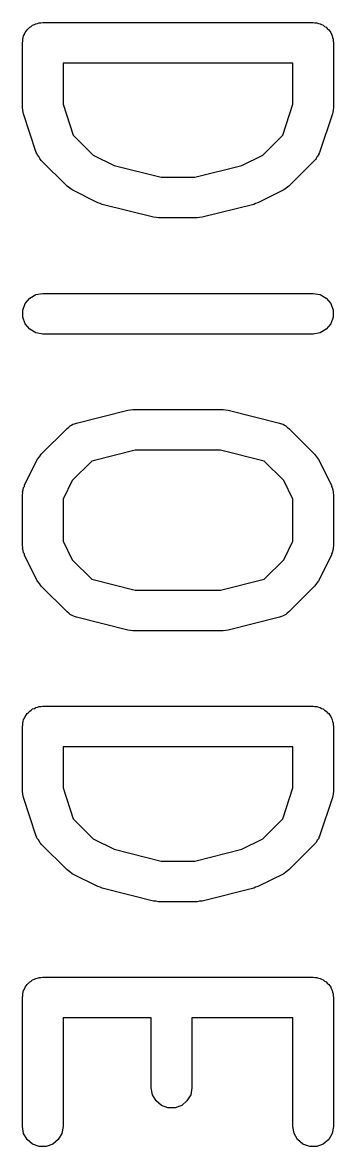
# Model space of a CAD drawing. Extents: x 26 to 276, y -105 to -8.
# Drawn here: x 101.819 to 102.969, y -61.512 to -57.363 of the extents above; entities that cross this region are included whole.
import ezdxf

# ---------------------------------------------------------------- set-up
doc = ezdxf.new("R2010")
doc.units = 0
doc.header["$MEASUREMENT"] = 0
doc.layers.add('BLACK', color=7, linetype='CONTINUOUS')

msp = doc.modelspace()

# ---------------------------------------------------------------- linework, layer by layer
at = {"layer": 'Black'}
for p, q in [((101.846, -57.3809), (101.851, -57.3776)), ((101.851, -57.3776), (101.856, -57.3734)), ((101.856, -57.3734), (101.863, -57.3711)), ((101.863, -57.3711), (101.868, -57.3679)), ((101.868, -57.3679), (101.875, -57.3667)), ((101.875, -57.3667), (101.881, -57.3645)), ((101.881, -57.3645), (101.887, -57.3645)), ((101.887, -57.3645), (101.894, -57.3633)), ((101.894, -57.3633), (102.894, -57.3633)), ((102.894, -57.3633), (102.9, -57.3645)), ((102.9, -57.3645), (102.907, -57.3645)), ((102.907, -57.3645), (102.913, -57.3667)), ((102.913, -57.3667), (102.919, -57.3679)), ((102.919, -57.3679), (102.925, -57.3711)), ((102.925, -57.3711), (102.931, -57.3734)), ((102.931, -57.3734), (102.936, -57.3776)), ((102.936, -57.3776), (102.942, -57.3809)), ((101.82, -57.4253), (101.822, -57.4191)), ((101.822, -57.4191), (101.823, -57.4127)), ((101.823, -57.4127), (101.827, -57.407)), ((101.827, -57.407), (101.829, -57.4008)), ((101.829, -57.4008), (101.833, -57.3958)), ((101.833, -57.3958), (101.836, -57.3901)), ((101.836, -57.3901), (101.841, -57.3859)), ((101.841, -57.3859), (101.846, -57.3809)), ((102.942, -57.3809), (102.946, -57.3859)), ((102.946, -57.3859), (102.951, -57.3901)), ((102.951, -57.3901), (102.955, -57.3958)), ((102.955, -57.3958), (102.959, -57.4008)), ((102.959, -57.4008), (102.961, -57.407)), ((102.961, -57.407), (102.964, -57.4127)), ((102.964, -57.4127), (102.965, -57.4191)), ((102.965, -57.4191), (102.968, -57.4253)), ((101.819, -57.4383), (101.82, -57.4319)), ((101.819, -57.6764), (101.819, -57.4383)), ((101.82, -57.4319), (101.82, -57.4253)), ((102.968, -57.4253), (102.968, -57.4319)), ((102.968, -57.4319), (102.969, -57.4383)), ((102.969, -57.4383), (102.969, -57.6764)), ((101.969, -57.5133), (101.969, -57.6643)), ((102.819, -57.5133), (101.969, -57.5133)), ((102.819, -57.6643), (102.819, -57.5133)), ((101.969, -57.6643), (102.007, -57.7788)), ((102.781, -57.7788), (102.819, -57.6643)), ((101.821, -57.6883), (101.819, -57.6764)), ((101.823, -57.7001), (101.821, -57.6883)), ((101.87, -57.843), (101.823, -57.7001)), ((102.965, -57.7001), (102.917, -57.843)), ((102.967, -57.6883), (102.965, -57.7001)), ((102.969, -57.6764), (102.967, -57.6883)), ((102.007, -57.7788), (102.081, -57.8529)), ((102.707, -57.8529), (102.781, -57.7788)), ((101.872, -57.8468), (101.87, -57.843)), ((101.873, -57.851), (101.872, -57.8468)), ((101.879, -57.8582), (101.873, -57.851)), ((101.883, -57.8659), (101.879, -57.8582)), ((101.886, -57.8688), (101.883, -57.8659)), ((101.888, -57.8723), (101.886, -57.8688)), ((101.984, -57.9676), (101.888, -57.8723)), ((102.081, -57.8529), (102.158, -57.8914)), ((102.63, -57.8914), (102.707, -57.8529)), ((102.899, -57.8723), (102.804, -57.9676)), ((102.902, -57.8688), (102.899, -57.8723)), ((102.905, -57.8659), (102.902, -57.8688)), ((102.909, -57.8582), (102.905, -57.8659)), ((102.914, -57.851), (102.909, -57.8582)), ((102.915, -57.8468), (102.914, -57.851)), ((102.917, -57.843), (102.915, -57.8468)), ((102.158, -57.8914), (102.332, -57.9348)), ((102.456, -57.9348), (102.63, -57.8914)), ((102.332, -57.9348), (102.456, -57.9348)), ((101.994, -57.9744), (101.984, -57.9676)), ((102.003, -57.9816), (101.994, -57.9744)), ((102.098, -58.0292), (102.003, -57.9816)), ((102.785, -57.9816), (102.689, -58.0292)), ((102.794, -57.9744), (102.785, -57.9816)), ((102.804, -57.9676), (102.794, -57.9744)), ((102.106, -58.0316), (102.098, -58.0292)), ((102.114, -58.0349), (102.106, -58.0316)), ((102.304, -58.0825), (102.114, -58.0349)), ((102.674, -58.0349), (102.483, -58.0825)), ((102.681, -58.0316), (102.674, -58.0349)), ((102.689, -58.0292), (102.681, -58.0316)), ((102.313, -58.0832), (102.304, -58.0825)), ((102.322, -58.0848), (102.313, -58.0832)), ((102.474, -58.0832), (102.465, -58.0848)), ((102.483, -58.0825), (102.474, -58.0832)), ((102.465, -58.0848), (102.322, -58.0848)), ((101.846, -58.3809), (101.868, -58.3679)), ((101.868, -58.3679), (101.894, -58.3633)), ((101.894, -58.3633), (102.894, -58.3633)), ((102.894, -58.3633), (102.919, -58.3679)), ((102.919, -58.3679), (102.942, -58.3809)), ((101.82, -58.4253), (101.829, -58.4008)), ((101.829, -58.4008), (101.846, -58.3809)), ((102.942, -58.3809), (102.959, -58.4008)), ((102.959, -58.4008), (102.968, -58.4253)), ((101.82, -58.4514), (101.82, -58.4253)), ((101.829, -58.4758), (101.82, -58.4514)), ((102.968, -58.4514), (102.959, -58.4758)), ((102.968, -58.4253), (102.968, -58.4514)), ((101.846, -58.4958), (101.829, -58.4758)), ((101.868, -58.5088), (101.846, -58.4958)), ((102.942, -58.4958), (102.919, -58.5088)), ((102.959, -58.4758), (102.942, -58.4958)), ((101.894, -58.5133), (101.868, -58.5088)), ((102.894, -58.5133), (101.894, -58.5133)), ((102.919, -58.5088), (102.894, -58.5133)), ((102.019, -58.8418), (102.209, -58.7941)), ((102.209, -58.7941), (102.218, -58.7935)), ((102.218, -58.7935), (102.227, -58.7919)), ((102.227, -58.7919), (102.561, -58.7919)), ((102.561, -58.7919), (102.57, -58.7935)), ((102.57, -58.7935), (102.579, -58.7941)), ((102.579, -58.7941), (102.769, -58.8418)), ((101.888, -58.9567), (101.984, -58.8615)), ((101.984, -58.8615), (101.99, -58.8574)), ((101.99, -58.8574), (101.995, -58.8524)), ((101.995, -58.8524), (102, -58.85)), ((102, -58.85), (102.005, -58.8465)), ((102.005, -58.8465), (102.012, -58.8447)), ((102.012, -58.8447), (102.019, -58.8418)), ((102.769, -58.8418), (102.776, -58.8447)), ((102.776, -58.8447), (102.783, -58.8465)), ((102.783, -58.8465), (102.788, -58.85)), ((102.788, -58.85), (102.793, -58.8524)), ((102.793, -58.8524), (102.798, -58.8574)), ((102.798, -58.8574), (102.804, -58.8615)), ((102.804, -58.8615), (102.899, -58.9567)), ((102.236, -58.9419), (102.075, -58.9822)), ((102.551, -58.9419), (102.236, -58.9419)), ((102.713, -58.9822), (102.551, -58.9419)), ((101.827, -59.0715), (101.874, -58.9762)), ((101.874, -58.9762), (101.882, -58.9666)), ((101.882, -58.9666), (101.888, -58.9567)), ((102.075, -58.9822), (102.003, -59.0542)), ((102.785, -59.0542), (102.713, -58.9822)), ((102.899, -58.9567), (102.906, -58.9666)), ((102.906, -58.9666), (102.913, -58.9762)), ((102.913, -58.9762), (102.961, -59.0715)), ((101.822, -59.088), (101.823, -59.0793)), ((101.823, -59.0793), (101.826, -59.0756)), ((101.826, -59.0756), (101.827, -59.0715)), ((102.003, -59.0542), (101.969, -59.1227)), ((102.819, -59.1227), (102.785, -59.0542)), ((102.961, -59.0715), (102.962, -59.0756)), ((102.962, -59.0756), (102.964, -59.0793)), ((102.964, -59.0793), (102.966, -59.088)), ((101.819, -59.0964), (101.822, -59.088)), ((101.82, -59.1007), (101.819, -59.0964)), ((101.819, -59.105), (101.82, -59.1007)), ((101.819, -59.2955), (101.819, -59.105)), ((102.966, -59.088), (102.968, -59.0964)), ((102.968, -59.0964), (102.968, -59.1007)), ((102.968, -59.1007), (102.969, -59.105)), ((102.969, -59.105), (102.969, -59.2955)), ((101.969, -59.1227), (101.969, -59.2778)), ((102.819, -59.2778), (102.819, -59.1227)), ((101.969, -59.2778), (102.003, -59.3463)), ((102.785, -59.3463), (102.819, -59.2778)), ((101.82, -59.2997), (101.819, -59.2955)), ((101.819, -59.304), (101.82, -59.2997)), ((101.822, -59.3125), (101.819, -59.304)), ((101.823, -59.3211), (101.822, -59.3125)), ((101.826, -59.3249), (101.823, -59.3211)), ((101.827, -59.329), (101.826, -59.3249)), ((101.874, -59.4243), (101.827, -59.329)), ((102.961, -59.329), (102.913, -59.4243)), ((102.962, -59.3249), (102.961, -59.329)), ((102.964, -59.3211), (102.962, -59.3249)), ((102.966, -59.3125), (102.964, -59.3211)), ((102.968, -59.304), (102.966, -59.3125)), ((102.969, -59.2955), (102.968, -59.2997)), ((102.968, -59.2997), (102.968, -59.304)), ((102.003, -59.3463), (102.075, -59.4182)), ((102.713, -59.4182), (102.785, -59.3463)), ((101.882, -59.4339), (101.874, -59.4243)), ((101.888, -59.4437), (101.882, -59.4339)), ((101.984, -59.539), (101.888, -59.4437)), ((102.075, -59.4182), (102.236, -59.4586)), ((102.551, -59.4586), (102.713, -59.4182)), ((102.899, -59.4437), (102.804, -59.539)), ((102.906, -59.4339), (102.899, -59.4437)), ((102.913, -59.4243), (102.906, -59.4339)), ((102.236, -59.4586), (102.551, -59.4586)), ((101.99, -59.5431), (101.984, -59.539)), ((101.995, -59.5481), (101.99, -59.5431)), ((102, -59.5505), (101.995, -59.5481)), ((102.005, -59.5539), (102, -59.5505)), ((102.012, -59.5558), (102.005, -59.5539)), ((102.019, -59.5587), (102.012, -59.5558)), ((102.209, -59.6063), (102.019, -59.5587)), ((102.769, -59.5587), (102.579, -59.6063)), ((102.776, -59.5558), (102.769, -59.5587)), ((102.783, -59.5539), (102.776, -59.5558)), ((102.788, -59.5505), (102.783, -59.5539)), ((102.793, -59.5481), (102.788, -59.5505)), ((102.798, -59.5431), (102.793, -59.5481)), ((102.804, -59.539), (102.798, -59.5431)), ((102.218, -59.607), (102.209, -59.6063)), ((102.227, -59.6086), (102.218, -59.607)), ((102.561, -59.6086), (102.227, -59.6086)), ((102.57, -59.607), (102.561, -59.6086)), ((102.579, -59.6063), (102.57, -59.607)), ((101.836, -59.9139), (101.841, -59.9097)), ((101.841, -59.9097), (101.846, -59.9047)), ((101.846, -59.9047), (101.851, -59.9014)), ((101.851, -59.9014), (101.856, -59.8972)), ((101.856, -59.8972), (101.863, -59.8949)), ((101.863, -59.8949), (101.868, -59.8917)), ((101.868, -59.8917), (101.875, -59.8905)), ((101.875, -59.8905), (101.881, -59.8883)), ((101.881, -59.8883), (101.887, -59.8883)), ((101.887, -59.8883), (101.894, -59.8871)), ((101.894, -59.8871), (102.894, -59.8871)), ((102.894, -59.8871), (102.9, -59.8883)), ((102.9, -59.8883), (102.907, -59.8883)), ((102.907, -59.8883), (102.913, -59.8905)), ((102.913, -59.8905), (102.919, -59.8917)), ((102.919, -59.8917), (102.925, -59.8949)), ((102.925, -59.8949), (102.931, -59.8972)), ((102.931, -59.8972), (102.936, -59.9014)), ((102.936, -59.9014), (102.942, -59.9047)), ((102.942, -59.9047), (102.946, -59.9097)), ((102.946, -59.9097), (102.951, -59.9139)), ((101.82, -59.9491), (101.822, -59.9429)), ((101.82, -59.9557), (101.82, -59.9491)), ((101.822, -59.9429), (101.823, -59.9365)), ((101.823, -59.9365), (101.827, -59.9308)), ((101.827, -59.9308), (101.829, -59.9246)), ((101.829, -59.9246), (101.833, -59.9196)), ((101.833, -59.9196), (101.836, -59.9139)), ((102.951, -59.9139), (102.955, -59.9196)), ((102.955, -59.9196), (102.959, -59.9246)), ((102.959, -59.9246), (102.961, -59.9308)), ((102.961, -59.9308), (102.964, -59.9365)), ((102.964, -59.9365), (102.965, -59.9429)), ((102.965, -59.9429), (102.968, -59.9491)), ((102.968, -59.9491), (102.968, -59.9557)), ((101.819, -59.9621), (101.82, -59.9557)), ((101.819, -60.2002), (101.819, -59.9621)), ((102.968, -59.9557), (102.969, -59.9621)), ((102.969, -59.9621), (102.969, -60.2002)), ((101.969, -60.0371), (101.969, -60.1881)), ((102.819, -60.0371), (101.969, -60.0371)), ((102.819, -60.1881), (102.819, -60.0371)), ((101.821, -60.2121), (101.819, -60.2002)), ((101.969, -60.1881), (102.007, -60.3026)), ((102.781, -60.3026), (102.819, -60.1881)), ((102.969, -60.2002), (102.967, -60.2121)), ((101.823, -60.224), (101.821, -60.2121)), ((101.87, -60.3668), (101.823, -60.224)), ((102.965, -60.224), (102.917, -60.3668)), ((102.967, -60.2121), (102.965, -60.224)), ((102.007, -60.3026), (102.081, -60.3767)), ((102.707, -60.3767), (102.781, -60.3026)), ((101.872, -60.3706), (101.87, -60.3668)), ((101.873, -60.3748), (101.872, -60.3706)), ((101.879, -60.382), (101.873, -60.3748)), ((101.883, -60.3897), (101.879, -60.382)), ((101.886, -60.3926), (101.883, -60.3897)), ((101.888, -60.3961), (101.886, -60.3926)), ((101.984, -60.4914), (101.888, -60.3961)), ((102.081, -60.3767), (102.158, -60.4152)), ((102.63, -60.4152), (102.707, -60.3767)), ((102.899, -60.3961), (102.804, -60.4914)), ((102.902, -60.3926), (102.899, -60.3961)), ((102.905, -60.3897), (102.902, -60.3926)), ((102.909, -60.382), (102.905, -60.3897)), ((102.914, -60.3748), (102.909, -60.382)), ((102.915, -60.3706), (102.914, -60.3748)), ((102.917, -60.3668), (102.915, -60.3706)), ((102.158, -60.4152), (102.332, -60.4586)), ((102.456, -60.4586), (102.63, -60.4152)), ((102.332, -60.4586), (102.456, -60.4586)), ((101.994, -60.4983), (101.984, -60.4914)), ((102.003, -60.5054), (101.994, -60.4983)), ((102.098, -60.553), (102.003, -60.5054)), ((102.785, -60.5054), (102.689, -60.553)), ((102.794, -60.4982), (102.785, -60.5054)), ((102.804, -60.4914), (102.794, -60.4982)), ((102.106, -60.5554), (102.098, -60.553)), ((102.114, -60.5587), (102.106, -60.5554)), ((102.304, -60.6063), (102.114, -60.5587)), ((102.674, -60.5587), (102.483, -60.6063)), ((102.681, -60.5554), (102.674, -60.5587)), ((102.689, -60.553), (102.681, -60.5554)), ((102.313, -60.607), (102.304, -60.6063)), ((102.322, -60.6086), (102.313, -60.607)), ((102.465, -60.6086), (102.322, -60.6086)), ((102.474, -60.607), (102.465, -60.6086)), ((102.483, -60.6063), (102.474, -60.607)), ((101.841, -60.9097), (101.846, -60.9047)), ((101.846, -60.9047), (101.851, -60.9014)), ((101.851, -60.9014), (101.856, -60.8972)), ((101.856, -60.8972), (101.863, -60.8949)), ((101.863, -60.8949), (101.868, -60.8917)), ((101.868, -60.8917), (101.875, -60.8905)), ((101.875, -60.8905), (101.881, -60.8883)), ((101.881, -60.8883), (101.887, -60.8883)), ((101.887, -60.8883), (101.894, -60.8871)), ((101.894, -60.8871), (102.894, -60.8871)), ((102.894, -60.8871), (102.9, -60.8883)), ((102.9, -60.8883), (102.907, -60.8883)), ((102.907, -60.8883), (102.913, -60.8905)), ((102.913, -60.8905), (102.919, -60.8917)), ((102.919, -60.8917), (102.925, -60.8949)), ((102.925, -60.8949), (102.931, -60.8972)), ((102.931, -60.8972), (102.936, -60.9014)), ((102.936, -60.9014), (102.942, -60.9047)), ((102.942, -60.9047), (102.946, -60.9097)), ((101.82, -60.9491), (101.822, -60.9429)), ((101.822, -60.9429), (101.823, -60.9365)), ((101.823, -60.9365), (101.827, -60.9308)), ((101.827, -60.9308), (101.829, -60.9246)), ((101.829, -60.9246), (101.833, -60.9196)), ((101.833, -60.9196), (101.836, -60.9139)), ((101.836, -60.9139), (101.841, -60.9097)), ((102.946, -60.9097), (102.951, -60.9139)), ((102.951, -60.9139), (102.955, -60.9196)), ((102.955, -60.9196), (102.959, -60.9246)), ((102.959, -60.9246), (102.961, -60.9308)), ((102.961, -60.9308), (102.964, -60.9365)), ((102.964, -60.9365), (102.965, -60.9429)), ((102.965, -60.9429), (102.968, -60.9491)), ((101.819, -60.9621), (101.82, -60.9557)), ((101.819, -61.4383), (101.819, -60.9621)), ((101.82, -60.9557), (101.82, -60.9491)), ((102.968, -60.9491), (102.968, -60.9557)), ((102.968, -60.9557), (102.969, -60.9621)), ((102.969, -60.9621), (102.969, -61.4383)), ((102.295, -61.0371), (101.969, -61.0371)), ((101.969, -61.0371), (101.969, -61.4383)), ((102.295, -61.2955), (102.295, -61.0371)), ((102.819, -61.0371), (102.445, -61.0371)), ((102.445, -61.0371), (102.445, -61.2955)), ((102.819, -61.4383), (102.819, -61.0371)), ((102.3, -61.3211), (102.295, -61.2955)), ((102.445, -61.2955), (102.441, -61.3211)), ((102.313, -61.3437), (102.3, -61.3211)), ((102.333, -61.3604), (102.313, -61.3437)), ((102.357, -61.3693), (102.333, -61.3604)), ((102.408, -61.3604), (102.383, -61.3693)), ((102.427, -61.3437), (102.408, -61.3604)), ((102.441, -61.3211), (102.427, -61.3437)), ((102.383, -61.3693), (102.357, -61.3693)), ((101.823, -61.464), (101.819, -61.4383)), ((101.969, -61.4383), (101.964, -61.464)), ((102.823, -61.464), (102.819, -61.4383)), ((102.969, -61.4383), (102.964, -61.464)), ((101.836, -61.4865), (101.823, -61.464)), ((101.856, -61.5033), (101.836, -61.4865)), ((101.951, -61.4865), (101.931, -61.5033)), ((101.964, -61.464), (101.951, -61.4865)), ((102.836, -61.4865), (102.823, -61.464)), ((102.856, -61.5033), (102.836, -61.4865)), ((102.951, -61.4865), (102.931, -61.5033)), ((102.964, -61.464), (102.951, -61.4865)), ((101.881, -61.5122), (101.856, -61.5033)), ((101.907, -61.5122), (101.881, -61.5122)), ((101.931, -61.5033), (101.907, -61.5122)), ((102.881, -61.5122), (102.856, -61.5033)), ((102.907, -61.5122), (102.881, -61.5122)), ((102.931, -61.5033), (102.907, -61.5122))]:
    msp.add_line(p, q, dxfattribs=at)

doc.saveas('drawing.dxf')
